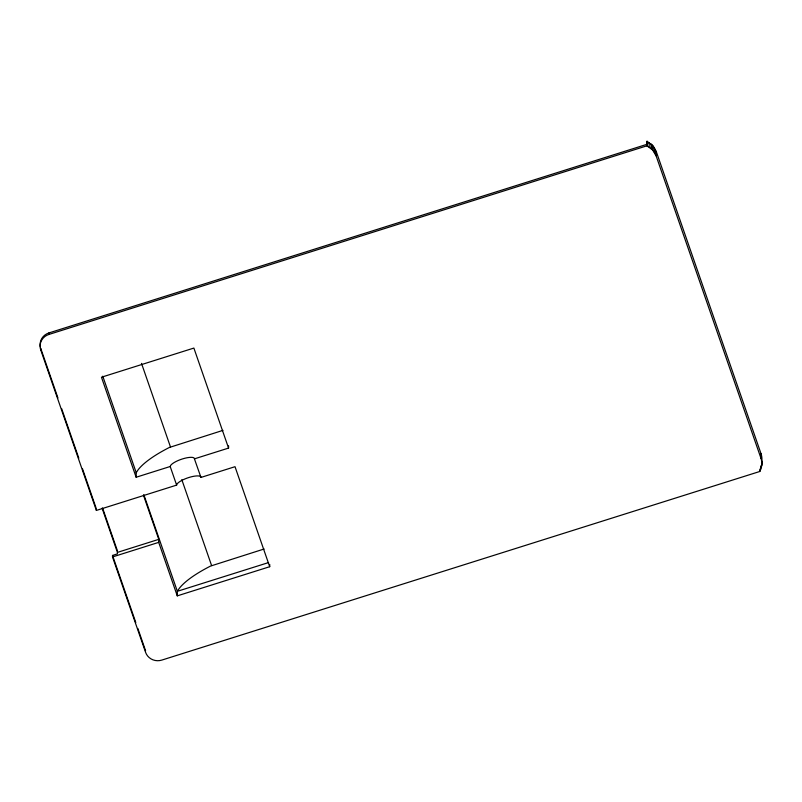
<?xml version="1.0" encoding="UTF-8"?>
<svg xmlns="http://www.w3.org/2000/svg" width="802" height="802" viewBox="0 0 802 802"><rect width="100%" height="100%" fill="white"/><g stroke="black" fill="none" stroke-linecap="round" stroke-linejoin="round"><path stroke-width="1.2" d="M143.448 495.165L158.776 539.355L158.716 542.373L177.272 595.866L269.693 566.713L235.016 466.694L200.961 477.431A12.812 3.559 -19.1 0 0 188.871 477.501A12.812 3.559 -19.1 0 0 176.64 485.11L96.38 510.423L40.732 349.923L40.752 348.419L57.944 397.982M40.732 349.923A12.812 12.251 1 0 1 48.862 334.464L48.882 332.95L646.963 144.31M96.38 510.423L96.4 508.919M760.938 458.213L656.096 155.829L652.638 150.004L646.943 145.814L647.013 141.292L652.718 145.493L656.176 151.307L761.018 453.691L760.938 458.213A17.935 17.143 1 0 1 761.8 464.859L759.845 471.466L161.763 660.106A12.812 12.251 1 0 1 145.573 652.317L112.511 556.949L112.531 555.435L117.393 553.901L117.423 552.398L102.105 508.197M200.961 477.431L194.134 458.022A12.812 3.559 -19.1 0 0 182.435 458.934A12.812 3.559 -19.1 0 0 170.636 465.431L170.194 466.503L136.139 477.24L136.22 472.669L102.766 376.188M177.272 595.866L177.352 591.305L143.889 494.814M194.515 458.824L228.56 448.087L228.6 445.822M269.693 566.713L269.733 564.458M647.114 145.894L647.194 141.373M649.139 147.027L649.219 142.505M650.993 148.41L651.074 143.889M651.996 149.383L652.076 144.861M652.638 150.004L652.718 145.493M654.051 151.799L654.131 147.277M655.214 153.753L655.294 149.232M656.096 155.829L656.176 151.307M759.945 471.305L759.985 469.04M760.857 469.24L760.918 465.852M761.479 467.075L761.88 460.338A17.935 17.143 1 0 0 761.018 453.691M761.679 465.721L761.76 461.2M136.22 472.669L138.044 469.902A76.902 21.343 -19.1 0 1 169.392 447.456L222.986 430.363M264.119 548.999L210.525 566.082A76.902 21.343 -19.1 0 0 179.177 588.528L177.352 591.305L268.59 562.563M48.862 334.464L646.943 145.814M117.423 552.398L158.776 539.355M112.511 556.949L158.716 542.373M647.013 141.292L647.816 143.588M228.56 448.087L193.883 348.068L101.463 377.221L136.139 477.24M141.503 363.386L170.465 446.935M181.813 479.656L211.598 565.56M170.194 466.503L176.64 485.11M102.596 508.057L117.343 550.583M61.624 408.609L78.807 458.173M82.496 468.789L95.989 507.736M112.531 555.435L135.799 622.553M137.844 628.437L145.603 650.803M40.331 346.865A12.812 12.251 1 0 1 48.882 332.95"/></g></svg>
